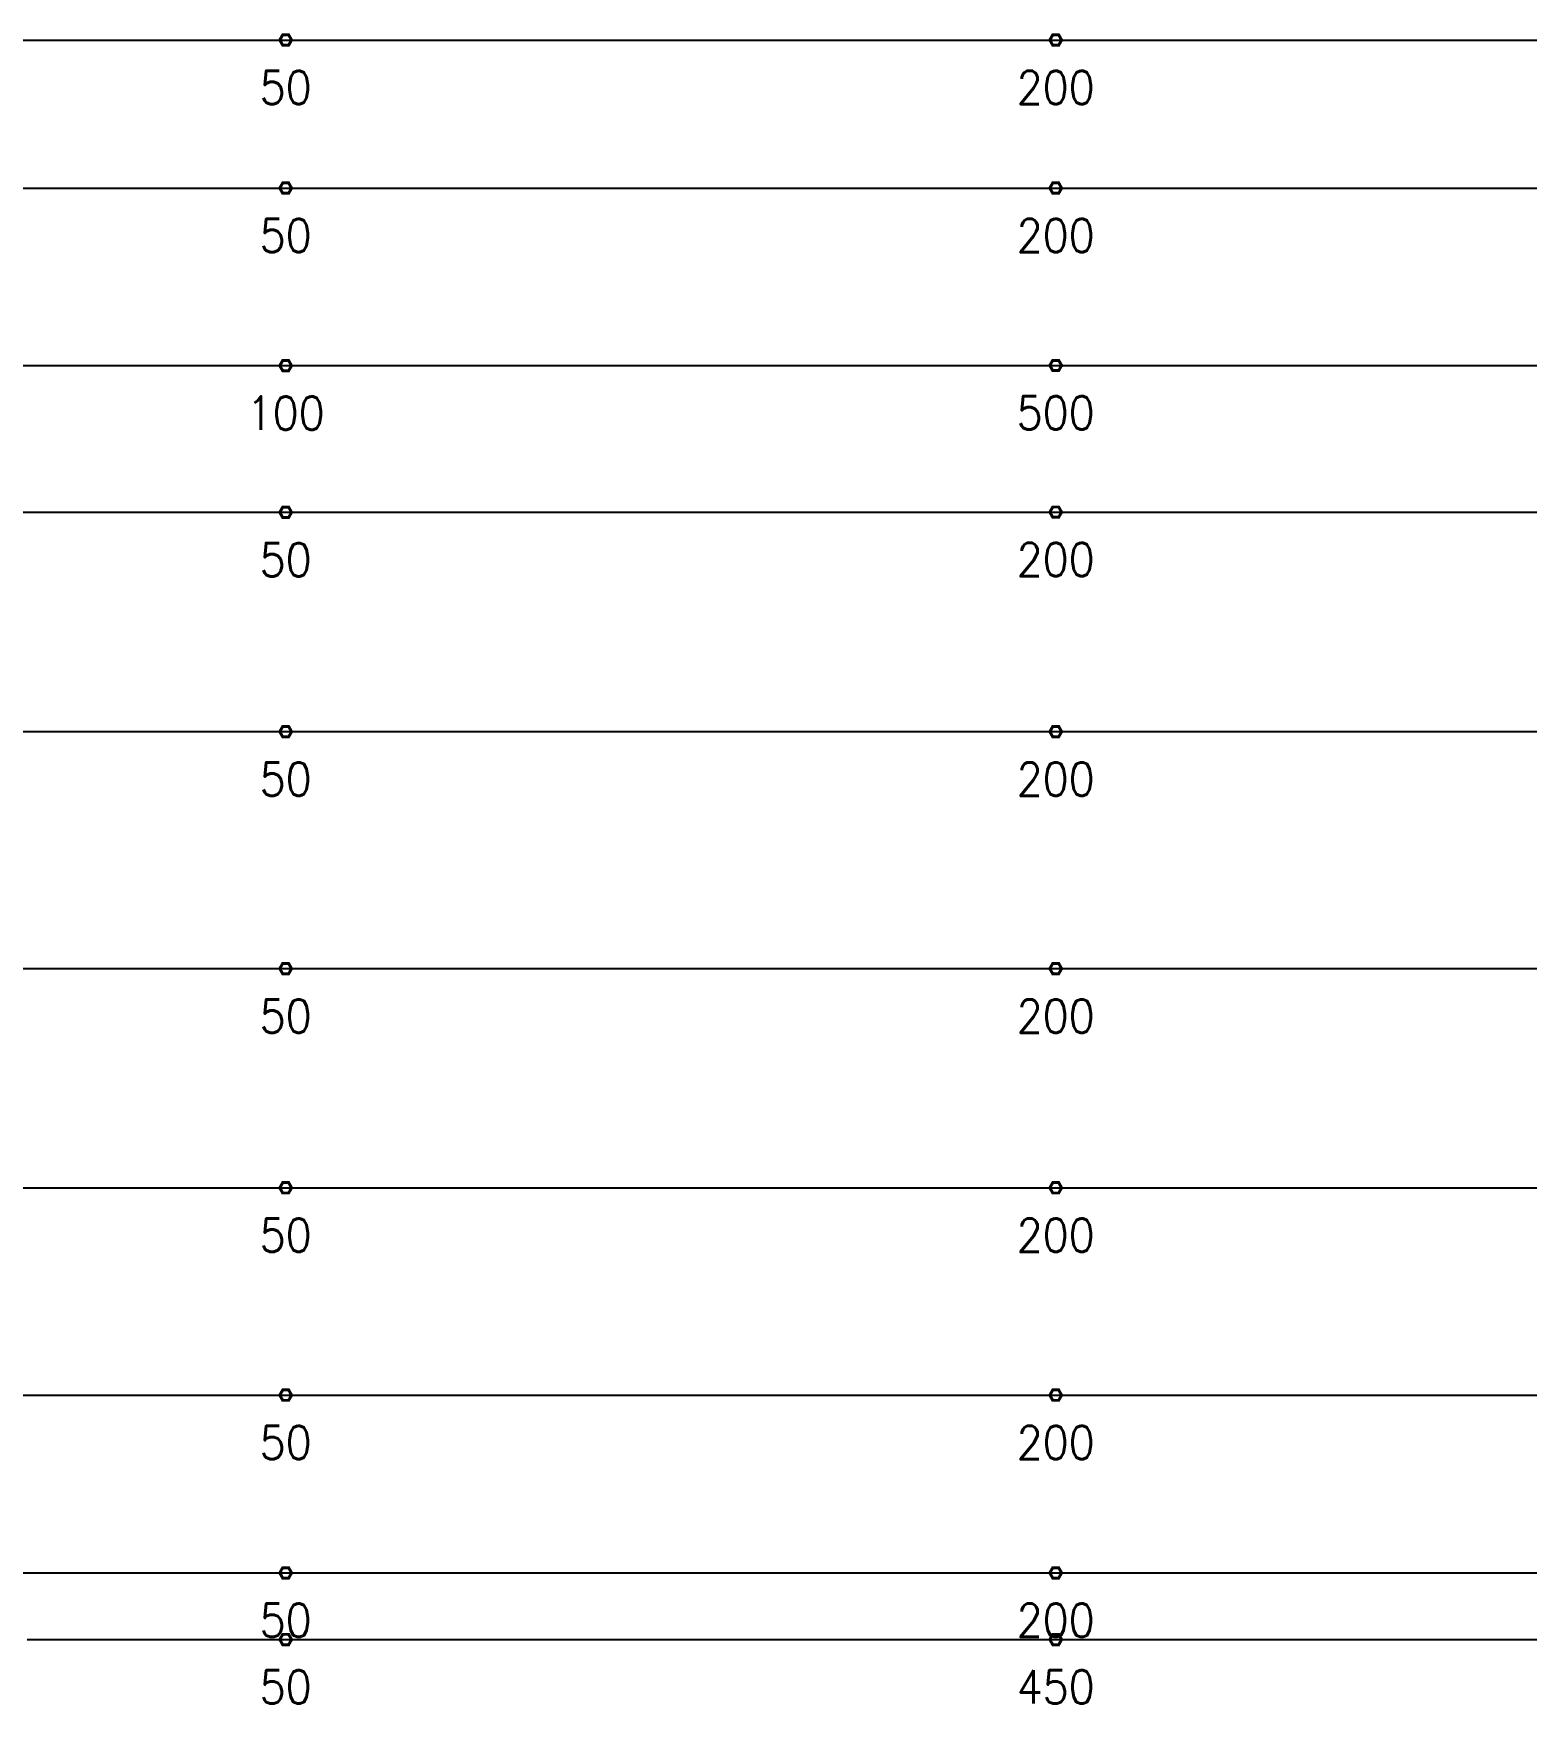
# Model space of a CAD drawing. Header units: millimetres. Extents: x 139404 to 589785, y -24714 to 48110.
# Drawn here: x 396146 to 406230, y 29217 to 40495 of the extents above; entities that cross this region are included whole.
import ezdxf
from ezdxf.enums import TextEntityAlignment as Align

# ---------------------------------------------------------------- set-up
doc = ezdxf.new("R2010")
doc.units = ezdxf.units.MM
doc.layers.get('0').update_dxf_attribs({"lineweight": 20})
doc.layers.add('ARES_TAG', color=3, linetype='Continuous')
doc.layers.add('NDC_S_TENDON', color=10, linetype='Continuous')
doc.layers.add('Current_plane_Column', color=7, linetype='Continuous', true_color=0x4b00ff)
doc.layers.add('NDC_LCAP', color=87, linetype='Continuous', plot=False)
doc.layers.add('NDC_S-TENDON', color=6, linetype='Continuous', lineweight=35)
doc.layers.add('NDC_S_ANNO', color=7, linetype='Continuous', lineweight=20)
doc.styles.add('ARES_BIGTEXT', font='VHARIALN.TTF')
doc.styles.add('ARES_ROMANS_0.36', font='romans.shx', dxfattribs={"width": 0.36, "bigfont": 'vns.shx'})
doc.styles.get("Standard").update_dxf_attribs({"font": 'arial.ttf'})

# ---------------------------------------------------------------- blocks, each defined once
blk = doc.blocks.new('*U186')
at = {"layer": 'NDC_S_TENDON'}
for p, q in [((-500, 0), (5123, 0)), ((5123, 0), (25449, 0))]:
    blk.add_line(p, q, dxfattribs=at)
at = {"layer": 'ARES_TAG', "style": 'ARES_ROMANS_0.36', "width": 0.36}
blk.add_attdef('S3', text='', height=375, dxfattribs=at).set_placement((-7615, 0), align=Align.MIDDLE_CENTER)
at = {"layer": 'NDC_LCAP', "style": 'ARES_BIGTEXT'}
blk.add_attdef('L', text='', height=350, dxfattribs=at).set_placement((-8346, 0), align=Align.MIDDLE_RIGHT)
blk = doc.blocks.new('*U185')
at = {"layer": 'NDC_S_TENDON'}
for p, q in [((-500, 0), (5123, 0)), ((5123, 0), (17010, 0))]:
    blk.add_line(p, q, dxfattribs=at)
at = {"layer": 'ARES_TAG', "style": 'ARES_ROMANS_0.36', "width": 0.36}
blk.add_attdef('S3', text='', height=375, dxfattribs=at).set_placement((-7615, 0), align=Align.MIDDLE_CENTER)
at = {"layer": 'NDC_LCAP', "style": 'ARES_BIGTEXT'}
blk.add_attdef('L', text='', height=350, dxfattribs=at).set_placement((-8346, 0), align=Align.MIDDLE_RIGHT)
blk = doc.blocks.new('*U177')
at = {"layer": 'NDC_S_TENDON'}
for p, q in [((-3696, 0), (-500, 0)), ((-500, 0), (5123, 0)), ((5123, 0), (46734, 0))]:
    blk.add_line(p, q, dxfattribs=at)
at = {"layer": 'ARES_TAG', "style": 'ARES_ROMANS_0.36', "width": 0.36}
blk.add_attdef('S3', text='', height=375, dxfattribs=at).set_placement((-7826, 0), align=Align.MIDDLE_CENTER)
at = {"layer": 'NDC_LCAP', "style": 'ARES_BIGTEXT'}
blk.add_attdef('L', text='', height=350, dxfattribs=at).set_placement((-8557, 0), align=Align.MIDDLE_RIGHT)
blk = doc.blocks.new('*U178')
at = {"layer": 'NDC_S_TENDON'}
for p, q in [((-3658, 0), (-500, 0)), ((-500, 0), (5123, 0)), ((5123, 0), (46772, 0))]:
    blk.add_line(p, q, dxfattribs=at)
at = {"layer": 'ARES_TAG', "style": 'ARES_ROMANS_0.36', "width": 0.36}
blk.add_attdef('S3', text='', height=375, dxfattribs=at).set_placement((-7788, 0), align=Align.MIDDLE_CENTER)
at = {"layer": 'NDC_LCAP', "style": 'ARES_BIGTEXT'}
blk.add_attdef('L', text='', height=350, dxfattribs=at).set_placement((-8519, 0), align=Align.MIDDLE_RIGHT)
blk = doc.blocks.new('*U179')
at = {"layer": 'NDC_S_TENDON'}
for p, q in [((-4315, 0), (-500, 0)), ((-500, 0), (5123, 0)), ((5123, 0), (46115, 0))]:
    blk.add_line(p, q, dxfattribs=at)
at = {"layer": 'ARES_TAG', "style": 'ARES_ROMANS_0.36', "width": 0.36}
blk.add_attdef('S3', text='', height=375, dxfattribs=at).set_placement((-8445, 0), align=Align.MIDDLE_CENTER)
at = {"layer": 'NDC_LCAP', "style": 'ARES_BIGTEXT'}
blk.add_attdef('L', text='', height=350, dxfattribs=at).set_placement((-9176, 0), align=Align.MIDDLE_RIGHT)
blk = doc.blocks.new('*U180')
at = {"layer": 'NDC_S_TENDON'}
for p, q in [((-3639, 0), (-500, 0)), ((-500, 0), (5123, 0)), ((5123, 0), (46791, 0))]:
    blk.add_line(p, q, dxfattribs=at)
at = {"layer": 'ARES_TAG', "style": 'ARES_ROMANS_0.36', "width": 0.36}
blk.add_attdef('S3', text='', height=375, dxfattribs=at).set_placement((-7769, 0), align=Align.MIDDLE_CENTER)
at = {"layer": 'NDC_LCAP', "style": 'ARES_BIGTEXT'}
blk.add_attdef('L', text='', height=350, dxfattribs=at).set_placement((-8500, 0), align=Align.MIDDLE_RIGHT)
blk = doc.blocks.new('*U181')
at = {"layer": 'NDC_S_TENDON'}
for p, q in [((-500, 0), (5123, 0)), ((5123, 0), (46876, 0))]:
    blk.add_line(p, q, dxfattribs=at)
at = {"layer": 'ARES_TAG', "style": 'ARES_ROMANS_0.36', "width": 0.36}
blk.add_attdef('S3', text='', height=375, dxfattribs=at).set_placement((-8865, 0), align=Align.MIDDLE_CENTER)
at = {"layer": 'NDC_LCAP', "style": 'ARES_BIGTEXT'}
blk.add_attdef('L', text='', height=350, dxfattribs=at).set_placement((-9596, 0), align=Align.MIDDLE_RIGHT)
blk = doc.blocks.new('*U169')
at = {"layer": 'NDC_S_TENDON'}
for p, q in [((-500, 0), (5123, 0)), ((5123, 0), (48102, 0))]:
    blk.add_line(p, q, dxfattribs=at)
at = {"layer": 'ARES_TAG', "style": 'ARES_ROMANS_0.36', "width": 0.36}
blk.add_attdef('S3', text='', height=375, dxfattribs=at).set_placement((-7615, 0), align=Align.MIDDLE_CENTER)
at = {"layer": 'NDC_LCAP', "style": 'ARES_BIGTEXT'}
blk.add_attdef('L', text='', height=350, dxfattribs=at).set_placement((-8346, 0), align=Align.MIDDLE_RIGHT)
blk = doc.blocks.new('*U176')
at = {"layer": 'NDC_S_TENDON'}
blk.add_line((-16450, 0), (25150, 0), dxfattribs=at)
at = {"layer": 'ARES_TAG', "style": 'ARES_ROMANS_0.36', "width": 0.36}
blk.add_attdef('S3', text='', height=375, dxfattribs=at).set_placement((-20180, 0), align=Align.MIDDLE_CENTER)
at = {"layer": 'NDC_LCAP', "style": 'ARES_BIGTEXT'}
blk.add_attdef('L', text='', height=350, dxfattribs=at).set_placement((-20911, 0), align=Align.MIDDLE_RIGHT)
blk = doc.blocks.new('*U161')
at = {"layer": 'NDC_S_TENDON'}
blk.add_line((-16450, 0), (25150, 0), dxfattribs=at)
at = {"layer": 'ARES_TAG', "style": 'ARES_ROMANS_0.36', "width": 0.36}
blk.add_attdef('S3', text='', height=375, dxfattribs=at).set_placement((-20180, 0), align=Align.MIDDLE_CENTER)
at = {"layer": 'NDC_LCAP', "style": 'ARES_BIGTEXT'}
blk.add_attdef('L', text='', height=350, dxfattribs=at).set_placement((-20911, 0), align=Align.MIDDLE_RIGHT)
blk = doc.blocks.new('TDX')
at = {"layer": 'NDC_S-TENDON', "linetype": 'Continuous'}
for points, elevation in [([(15290, 30950, 20, 20, 0), (15270, 30985, 20, 20, 0), (15230, 30985, 20, 20, 0), (15210, 30950, 20, 20, 0), (15230, 30915, 20, 20, 0), (15270, 30915, 20, 20, 0)], 2029), ([(15290, 30950, 20, 20, 0), (15270, 30985, 20, 20, 0), (15230, 30985, 20, 20, 0), (15210, 30950, 20, 20, 0), (15230, 30915, 20, 20, 0), (15270, 30915, 20, 20, 0)], 2029), ([(20490, 30950, 20, 20, 0), (20470, 30985, 20, 20, 0), (20430, 30985, 20, 20, 0), (20410, 30950, 20, 20, 0), (20430, 30915, 20, 20, 0), (20470, 30915, 20, 20, 0)], 2179), ([(20490, 30950, 20, 20, 0), (20470, 30985, 20, 20, 0), (20430, 30985, 20, 20, 0), (20410, 30950, 20, 20, 0), (20430, 30915, 20, 20, 0), (20470, 30915, 20, 20, 0)], 2179), ([(20490, 30950, 20, 20, 0), (20470, 30985, 20, 20, 0), (20430, 30985, 20, 20, 0), (20410, 30950, 20, 20, 0), (20430, 30915, 20, 20, 0), (20470, 30915, 20, 20, 0)], 2179), ([(20490, 30950, 20, 20, 0), (20470, 30985, 20, 20, 0), (20430, 30985, 20, 20, 0), (20410, 30950, 20, 20, 0), (20430, 30915, 20, 20, 0), (20470, 30915, 20, 20, 0)], 2179), ([(15290, 29950, 20, 20, 0), (15270, 29985, 20, 20, 0), (15230, 29985, 20, 20, 0), (15210, 29950, 20, 20, 0), (15230, 29915, 20, 20, 0), (15270, 29915, 20, 20, 0)], 2029), ([(15290, 29950, 20, 20, 0), (15270, 29985, 20, 20, 0), (15230, 29985, 20, 20, 0), (15210, 29950, 20, 20, 0), (15230, 29915, 20, 20, 0), (15270, 29915, 20, 20, 0)], 2029), ([(20490, 29950, 20, 20, 0), (20470, 29985, 20, 20, 0), (20430, 29985, 20, 20, 0), (20410, 29950, 20, 20, 0), (20430, 29915, 20, 20, 0), (20470, 29915, 20, 20, 0)], 2179), ([(20490, 29950, 20, 20, 0), (20470, 29985, 20, 20, 0), (20430, 29985, 20, 20, 0), (20410, 29950, 20, 20, 0), (20430, 29915, 20, 20, 0), (20470, 29915, 20, 20, 0)], 2179), ([(20490, 29950, 20, 20, 0), (20470, 29985, 20, 20, 0), (20430, 29985, 20, 20, 0), (20410, 29950, 20, 20, 0), (20430, 29915, 20, 20, 0), (20470, 29915, 20, 20, 0)], 2179), ([(20490, 29950, 20, 20, 0), (20470, 29985, 20, 20, 0), (20430, 29985, 20, 20, 0), (20410, 29950, 20, 20, 0), (20430, 29915, 20, 20, 0), (20470, 29915, 20, 20, 0)], 2179), ([(15290, 28751, 20, 20, 0), (15270, 28786, 20, 20, 0), (15230, 28786, 20, 20, 0), (15210, 28751, 20, 20, 0), (15230, 28717, 20, 20, 0), (15270, 28717, 20, 20, 0)], 2500), ([(15290, 28751, 20, 20, 0), (15270, 28786, 20, 20, 0), (15230, 28786, 20, 20, 0), (15210, 28751, 20, 20, 0), (15230, 28717, 20, 20, 0), (15270, 28717, 20, 20, 0)], 2500), ([(15290, 28751, 20, 20, 0), (15270, 28786, 20, 20, 0), (15230, 28786, 20, 20, 0), (15210, 28751, 20, 20, 0), (15230, 28717, 20, 20, 0), (15270, 28717, 20, 20, 0)], 2572), ([(15290, 28751, 20, 20, 0), (15270, 28786, 20, 20, 0), (15230, 28786, 20, 20, 0), (15210, 28751, 20, 20, 0), (15230, 28717, 20, 20, 0), (15270, 28717, 20, 20, 0)], 2572), ([(20490, 28753, 20, 20, 0), (20470, 28787, 20, 20, 0), (20430, 28787, 20, 20, 0), (20410, 28753, 20, 20, 0), (20430, 28718, 20, 20, 0), (20470, 28718, 20, 20, 0)], 2900), ([(20490, 28753, 20, 20, 0), (20470, 28787, 20, 20, 0), (20430, 28787, 20, 20, 0), (20410, 28753, 20, 20, 0), (20430, 28718, 20, 20, 0), (20470, 28718, 20, 20, 0)], 2900), ([(20490, 28753, 20, 20, 0), (20470, 28787, 20, 20, 0), (20430, 28787, 20, 20, 0), (20410, 28753, 20, 20, 0), (20430, 28718, 20, 20, 0), (20470, 28718, 20, 20, 0)], 2900), ([(20490, 28753, 20, 20, 0), (20470, 28787, 20, 20, 0), (20430, 28787, 20, 20, 0), (20410, 28753, 20, 20, 0), (20430, 28718, 20, 20, 0), (20470, 28718, 20, 20, 0)], 2900), ([(20490, 28753, 20, 20, 0), (20470, 28787, 20, 20, 0), (20430, 28787, 20, 20, 0), (20410, 28753, 20, 20, 0), (20430, 28718, 20, 20, 0), (20470, 28718, 20, 20, 0)], 2972), ([(20490, 28753, 20, 20, 0), (20470, 28787, 20, 20, 0), (20430, 28787, 20, 20, 0), (20410, 28753, 20, 20, 0), (20430, 28718, 20, 20, 0), (20470, 28718, 20, 20, 0)], 2972), ([(20490, 28753, 20, 20, 0), (20470, 28787, 20, 20, 0), (20430, 28787, 20, 20, 0), (20410, 28753, 20, 20, 0), (20430, 28718, 20, 20, 0), (20470, 28718, 20, 20, 0)], 2972), ([(20490, 28753, 20, 20, 0), (20470, 28787, 20, 20, 0), (20430, 28787, 20, 20, 0), (20410, 28753, 20, 20, 0), (20430, 28718, 20, 20, 0), (20470, 28718, 20, 20, 0)], 2972), ([(15290, 27761, 20, 20, 0), (15270, 27796, 20, 20, 0), (15230, 27796, 20, 20, 0), (15210, 27761, 20, 20, 0), (15230, 27726, 20, 20, 0), (15270, 27726, 20, 20, 0)], 2800), ([(15290, 27761, 20, 20, 0), (15270, 27796, 20, 20, 0), (15230, 27796, 20, 20, 0), (15210, 27761, 20, 20, 0), (15230, 27726, 20, 20, 0), (15270, 27726, 20, 20, 0)], 2800), ([(15290, 27761, 20, 20, 0), (15270, 27796, 20, 20, 0), (15230, 27796, 20, 20, 0), (15210, 27761, 20, 20, 0), (15230, 27726, 20, 20, 0), (15270, 27726, 20, 20, 0)], 2872), ([(15290, 27761, 20, 20, 0), (15270, 27796, 20, 20, 0), (15230, 27796, 20, 20, 0), (15210, 27761, 20, 20, 0), (15230, 27726, 20, 20, 0), (15270, 27726, 20, 20, 0)], 2872), ([(20490, 27762, 20, 20, 0), (20470, 27797, 20, 20, 0), (20430, 27797, 20, 20, 0), (20410, 27762, 20, 20, 0), (20430, 27728, 20, 20, 0), (20470, 27728, 20, 20, 0)], 2950), ([(20490, 27762, 20, 20, 0), (20470, 27797, 20, 20, 0), (20430, 27797, 20, 20, 0), (20410, 27762, 20, 20, 0), (20430, 27728, 20, 20, 0), (20470, 27728, 20, 20, 0)], 2950), ([(20490, 27762, 20, 20, 0), (20470, 27797, 20, 20, 0), (20430, 27797, 20, 20, 0), (20410, 27762, 20, 20, 0), (20430, 27728, 20, 20, 0), (20470, 27728, 20, 20, 0)], 2950), ([(20490, 27762, 20, 20, 0), (20470, 27797, 20, 20, 0), (20430, 27797, 20, 20, 0), (20410, 27762, 20, 20, 0), (20430, 27728, 20, 20, 0), (20470, 27728, 20, 20, 0)], 2950), ([(20490, 27762, 20, 20, 0), (20470, 27797, 20, 20, 0), (20430, 27797, 20, 20, 0), (20410, 27762, 20, 20, 0), (20430, 27728, 20, 20, 0), (20470, 27728, 20, 20, 0)], 3022), ([(20490, 27762, 20, 20, 0), (20470, 27797, 20, 20, 0), (20430, 27797, 20, 20, 0), (20410, 27762, 20, 20, 0), (20430, 27728, 20, 20, 0), (20470, 27728, 20, 20, 0)], 3022), ([(20490, 27762, 20, 20, 0), (20470, 27797, 20, 20, 0), (20430, 27797, 20, 20, 0), (20410, 27762, 20, 20, 0), (20430, 27728, 20, 20, 0), (20470, 27728, 20, 20, 0)], 3022), ([(20490, 27762, 20, 20, 0), (20470, 27797, 20, 20, 0), (20430, 27797, 20, 20, 0), (20410, 27762, 20, 20, 0), (20430, 27728, 20, 20, 0), (20470, 27728, 20, 20, 0)], 3022), ([(15290, 26280, 20, 20, 0), (15270, 26315, 20, 20, 0), (15230, 26315, 20, 20, 0), (15210, 26280, 20, 20, 0), (15230, 26245, 20, 20, 0), (15270, 26245, 20, 20, 0)], 2800), ([(15290, 26280, 20, 20, 0), (15270, 26315, 20, 20, 0), (15230, 26315, 20, 20, 0), (15210, 26280, 20, 20, 0), (15230, 26245, 20, 20, 0), (15270, 26245, 20, 20, 0)], 2800), ([(15290, 26280, 20, 20, 0), (15270, 26315, 20, 20, 0), (15230, 26315, 20, 20, 0), (15210, 26280, 20, 20, 0), (15230, 26245, 20, 20, 0), (15270, 26245, 20, 20, 0)], 2872), ([(15290, 26280, 20, 20, 0), (15270, 26315, 20, 20, 0), (15230, 26315, 20, 20, 0), (15210, 26280, 20, 20, 0), (15230, 26245, 20, 20, 0), (15270, 26245, 20, 20, 0)], 2872), ([(20490, 26280, 20, 20, 0), (20470, 26315, 20, 20, 0), (20430, 26315, 20, 20, 0), (20410, 26280, 20, 20, 0), (20430, 26245, 20, 20, 0), (20470, 26245, 20, 20, 0)], 2950), ([(20490, 26280, 20, 20, 0), (20470, 26315, 20, 20, 0), (20430, 26315, 20, 20, 0), (20410, 26280, 20, 20, 0), (20430, 26245, 20, 20, 0), (20470, 26245, 20, 20, 0)], 2950), ([(20490, 26280, 20, 20, 0), (20470, 26315, 20, 20, 0), (20430, 26315, 20, 20, 0), (20410, 26280, 20, 20, 0), (20430, 26245, 20, 20, 0), (20470, 26245, 20, 20, 0)], 2950), ([(20490, 26280, 20, 20, 0), (20470, 26315, 20, 20, 0), (20430, 26315, 20, 20, 0), (20410, 26280, 20, 20, 0), (20430, 26245, 20, 20, 0), (20470, 26245, 20, 20, 0)], 2950), ([(20490, 26280, 20, 20, 0), (20470, 26315, 20, 20, 0), (20430, 26315, 20, 20, 0), (20410, 26280, 20, 20, 0), (20430, 26245, 20, 20, 0), (20470, 26245, 20, 20, 0)], 3022), ([(20490, 26280, 20, 20, 0), (20470, 26315, 20, 20, 0), (20430, 26315, 20, 20, 0), (20410, 26280, 20, 20, 0), (20430, 26245, 20, 20, 0), (20470, 26245, 20, 20, 0)], 3022), ([(20490, 26280, 20, 20, 0), (20470, 26315, 20, 20, 0), (20430, 26315, 20, 20, 0), (20410, 26280, 20, 20, 0), (20430, 26245, 20, 20, 0), (20470, 26245, 20, 20, 0)], 3022), ([(20490, 26280, 20, 20, 0), (20470, 26315, 20, 20, 0), (20430, 26315, 20, 20, 0), (20410, 26280, 20, 20, 0), (20430, 26245, 20, 20, 0), (20470, 26245, 20, 20, 0)], 3022), ([(15290, 24680, 20, 20, 0), (15270, 24715, 20, 20, 0), (15230, 24715, 20, 20, 0), (15210, 24680, 20, 20, 0), (15230, 24645, 20, 20, 0), (15270, 24645, 20, 20, 0)], 2800), ([(15290, 24680, 20, 20, 0), (15270, 24715, 20, 20, 0), (15230, 24715, 20, 20, 0), (15210, 24680, 20, 20, 0), (15230, 24645, 20, 20, 0), (15270, 24645, 20, 20, 0)], 2800), ([(15290, 24680, 20, 20, 0), (15270, 24715, 20, 20, 0), (15230, 24715, 20, 20, 0), (15210, 24680, 20, 20, 0), (15230, 24645, 20, 20, 0), (15270, 24645, 20, 20, 0)], 2872), ([(15290, 24680, 20, 20, 0), (15270, 24715, 20, 20, 0), (15230, 24715, 20, 20, 0), (15210, 24680, 20, 20, 0), (15230, 24645, 20, 20, 0), (15270, 24645, 20, 20, 0)], 2872), ([(20490, 24680, 20, 20, 0), (20470, 24715, 20, 20, 0), (20430, 24715, 20, 20, 0), (20410, 24680, 20, 20, 0), (20430, 24645, 20, 20, 0), (20470, 24645, 20, 20, 0)], 2950), ([(20490, 24680, 20, 20, 0), (20470, 24715, 20, 20, 0), (20430, 24715, 20, 20, 0), (20410, 24680, 20, 20, 0), (20430, 24645, 20, 20, 0), (20470, 24645, 20, 20, 0)], 2950), ([(20490, 24680, 20, 20, 0), (20470, 24715, 20, 20, 0), (20430, 24715, 20, 20, 0), (20410, 24680, 20, 20, 0), (20430, 24645, 20, 20, 0), (20470, 24645, 20, 20, 0)], 2950), ([(20490, 24680, 20, 20, 0), (20470, 24715, 20, 20, 0), (20430, 24715, 20, 20, 0), (20410, 24680, 20, 20, 0), (20430, 24645, 20, 20, 0), (20470, 24645, 20, 20, 0)], 2950), ([(20490, 24680, 20, 20, 0), (20470, 24715, 20, 20, 0), (20430, 24715, 20, 20, 0), (20410, 24680, 20, 20, 0), (20430, 24645, 20, 20, 0), (20470, 24645, 20, 20, 0)], 3022), ([(20490, 24680, 20, 20, 0), (20470, 24715, 20, 20, 0), (20430, 24715, 20, 20, 0), (20410, 24680, 20, 20, 0), (20430, 24645, 20, 20, 0), (20470, 24645, 20, 20, 0)], 3022), ([(20490, 24680, 20, 20, 0), (20470, 24715, 20, 20, 0), (20430, 24715, 20, 20, 0), (20410, 24680, 20, 20, 0), (20430, 24645, 20, 20, 0), (20470, 24645, 20, 20, 0)], 3022), ([(20490, 24680, 20, 20, 0), (20470, 24715, 20, 20, 0), (20430, 24715, 20, 20, 0), (20410, 24680, 20, 20, 0), (20430, 24645, 20, 20, 0), (20470, 24645, 20, 20, 0)], 3022), ([(15290, 23200, 20, 20, 0), (15270, 23235, 20, 20, 0), (15230, 23235, 20, 20, 0), (15210, 23200, 20, 20, 0), (15230, 23165, 20, 20, 0), (15270, 23165, 20, 20, 0)], 2800), ([(15290, 23200, 20, 20, 0), (15270, 23235, 20, 20, 0), (15230, 23235, 20, 20, 0), (15210, 23200, 20, 20, 0), (15230, 23165, 20, 20, 0), (15270, 23165, 20, 20, 0)], 2800), ([(15290, 23200, 20, 20, 0), (15270, 23235, 20, 20, 0), (15230, 23235, 20, 20, 0), (15210, 23200, 20, 20, 0), (15230, 23165, 20, 20, 0), (15270, 23165, 20, 20, 0)], 2872), ([(15290, 23200, 20, 20, 0), (15270, 23235, 20, 20, 0), (15230, 23235, 20, 20, 0), (15210, 23200, 20, 20, 0), (15230, 23165, 20, 20, 0), (15270, 23165, 20, 20, 0)], 2872), ([(20490, 23200, 20, 20, 0), (20470, 23235, 20, 20, 0), (20430, 23235, 20, 20, 0), (20410, 23200, 20, 20, 0), (20430, 23165, 20, 20, 0), (20470, 23165, 20, 20, 0)], 2950), ([(20490, 23200, 20, 20, 0), (20470, 23235, 20, 20, 0), (20430, 23235, 20, 20, 0), (20410, 23200, 20, 20, 0), (20430, 23165, 20, 20, 0), (20470, 23165, 20, 20, 0)], 2950), ([(20490, 23200, 20, 20, 0), (20470, 23235, 20, 20, 0), (20430, 23235, 20, 20, 0), (20410, 23200, 20, 20, 0), (20430, 23165, 20, 20, 0), (20470, 23165, 20, 20, 0)], 2950), ([(20490, 23200, 20, 20, 0), (20470, 23235, 20, 20, 0), (20430, 23235, 20, 20, 0), (20410, 23200, 20, 20, 0), (20430, 23165, 20, 20, 0), (20470, 23165, 20, 20, 0)], 2950), ([(20490, 23200, 20, 20, 0), (20470, 23235, 20, 20, 0), (20430, 23235, 20, 20, 0), (20410, 23200, 20, 20, 0), (20430, 23165, 20, 20, 0), (20470, 23165, 20, 20, 0)], 3022), ([(20490, 23200, 20, 20, 0), (20470, 23235, 20, 20, 0), (20430, 23235, 20, 20, 0), (20410, 23200, 20, 20, 0), (20430, 23165, 20, 20, 0), (20470, 23165, 20, 20, 0)], 3022), ([(20490, 23200, 20, 20, 0), (20470, 23235, 20, 20, 0), (20430, 23235, 20, 20, 0), (20410, 23200, 20, 20, 0), (20430, 23165, 20, 20, 0), (20470, 23165, 20, 20, 0)], 3022), ([(20490, 23200, 20, 20, 0), (20470, 23235, 20, 20, 0), (20430, 23235, 20, 20, 0), (20410, 23200, 20, 20, 0), (20430, 23165, 20, 20, 0), (20470, 23165, 20, 20, 0)], 3022), ([(15290, 21800, 20, 20, 0), (15270, 21835, 20, 20, 0), (15230, 21835, 20, 20, 0), (15210, 21800, 20, 20, 0), (15230, 21765, 20, 20, 0), (15270, 21765, 20, 20, 0)], 2800), ([(15290, 21800, 20, 20, 0), (15270, 21835, 20, 20, 0), (15230, 21835, 20, 20, 0), (15210, 21800, 20, 20, 0), (15230, 21765, 20, 20, 0), (15270, 21765, 20, 20, 0)], 2800), ([(15290, 21800, 20, 20, 0), (15270, 21835, 20, 20, 0), (15230, 21835, 20, 20, 0), (15210, 21800, 20, 20, 0), (15230, 21765, 20, 20, 0), (15270, 21765, 20, 20, 0)], 2872), ([(15290, 21800, 20, 20, 0), (15270, 21835, 20, 20, 0), (15230, 21835, 20, 20, 0), (15210, 21800, 20, 20, 0), (15230, 21765, 20, 20, 0), (15270, 21765, 20, 20, 0)], 2872), ([(20490, 21800, 20, 20, 0), (20470, 21835, 20, 20, 0), (20430, 21835, 20, 20, 0), (20410, 21800, 20, 20, 0), (20430, 21765, 20, 20, 0), (20470, 21765, 20, 20, 0)], 2950), ([(20490, 21800, 20, 20, 0), (20470, 21835, 20, 20, 0), (20430, 21835, 20, 20, 0), (20410, 21800, 20, 20, 0), (20430, 21765, 20, 20, 0), (20470, 21765, 20, 20, 0)], 2950), ([(20490, 21800, 20, 20, 0), (20470, 21835, 20, 20, 0), (20430, 21835, 20, 20, 0), (20410, 21800, 20, 20, 0), (20430, 21765, 20, 20, 0), (20470, 21765, 20, 20, 0)], 2950), ([(20490, 21800, 20, 20, 0), (20470, 21835, 20, 20, 0), (20430, 21835, 20, 20, 0), (20410, 21800, 20, 20, 0), (20430, 21765, 20, 20, 0), (20470, 21765, 20, 20, 0)], 2950), ([(20490, 21800, 20, 20, 0), (20470, 21835, 20, 20, 0), (20430, 21835, 20, 20, 0), (20410, 21800, 20, 20, 0), (20430, 21765, 20, 20, 0), (20470, 21765, 20, 20, 0)], 3022), ([(20490, 21800, 20, 20, 0), (20470, 21835, 20, 20, 0), (20430, 21835, 20, 20, 0), (20410, 21800, 20, 20, 0), (20430, 21765, 20, 20, 0), (20470, 21765, 20, 20, 0)], 3022), ([(20490, 21800, 20, 20, 0), (20470, 21835, 20, 20, 0), (20430, 21835, 20, 20, 0), (20410, 21800, 20, 20, 0), (20430, 21765, 20, 20, 0), (20470, 21765, 20, 20, 0)], 3022), ([(20490, 21800, 20, 20, 0), (20470, 21835, 20, 20, 0), (20430, 21835, 20, 20, 0), (20410, 21800, 20, 20, 0), (20430, 21765, 20, 20, 0), (20470, 21765, 20, 20, 0)], 3022), ([(15290, 20600, 20, 20, 0), (15270, 20635, 20, 20, 0), (15230, 20635, 20, 20, 0), (15210, 20600, 20, 20, 0), (15230, 20565, 20, 20, 0), (15270, 20565, 20, 20, 0)], 2800), ([(15290, 20600, 20, 20, 0), (15270, 20635, 20, 20, 0), (15230, 20635, 20, 20, 0), (15210, 20600, 20, 20, 0), (15230, 20565, 20, 20, 0), (15270, 20565, 20, 20, 0)], 2800), ([(15290, 20600, 20, 20, 0), (15270, 20635, 20, 20, 0), (15230, 20635, 20, 20, 0), (15210, 20600, 20, 20, 0), (15230, 20565, 20, 20, 0), (15270, 20565, 20, 20, 0)], 2872), ([(15290, 20600, 20, 20, 0), (15270, 20635, 20, 20, 0), (15230, 20635, 20, 20, 0), (15210, 20600, 20, 20, 0), (15230, 20565, 20, 20, 0), (15270, 20565, 20, 20, 0)], 2872), ([(20490, 20600, 20, 20, 0), (20470, 20635, 20, 20, 0), (20430, 20635, 20, 20, 0), (20410, 20600, 20, 20, 0), (20430, 20565, 20, 20, 0), (20470, 20565, 20, 20, 0)], 2950), ([(20490, 20600, 20, 20, 0), (20470, 20635, 20, 20, 0), (20430, 20635, 20, 20, 0), (20410, 20600, 20, 20, 0), (20430, 20565, 20, 20, 0), (20470, 20565, 20, 20, 0)], 2950), ([(20490, 20600, 20, 20, 0), (20470, 20635, 20, 20, 0), (20430, 20635, 20, 20, 0), (20410, 20600, 20, 20, 0), (20430, 20565, 20, 20, 0), (20470, 20565, 20, 20, 0)], 2950), ([(20490, 20600, 20, 20, 0), (20470, 20635, 20, 20, 0), (20430, 20635, 20, 20, 0), (20410, 20600, 20, 20, 0), (20430, 20565, 20, 20, 0), (20470, 20565, 20, 20, 0)], 2950), ([(20490, 20600, 20, 20, 0), (20470, 20635, 20, 20, 0), (20430, 20635, 20, 20, 0), (20410, 20600, 20, 20, 0), (20430, 20565, 20, 20, 0), (20470, 20565, 20, 20, 0)], 3022), ([(20490, 20600, 20, 20, 0), (20470, 20635, 20, 20, 0), (20430, 20635, 20, 20, 0), (20410, 20600, 20, 20, 0), (20430, 20565, 20, 20, 0), (20470, 20565, 20, 20, 0)], 3022), ([(20490, 20600, 20, 20, 0), (20470, 20635, 20, 20, 0), (20430, 20635, 20, 20, 0), (20410, 20600, 20, 20, 0), (20430, 20565, 20, 20, 0), (20470, 20565, 20, 20, 0)], 3022), ([(20490, 20600, 20, 20, 0), (20470, 20635, 20, 20, 0), (20430, 20635, 20, 20, 0), (20410, 20600, 20, 20, 0), (20430, 20565, 20, 20, 0), (20470, 20565, 20, 20, 0)], 3022), ([(15290, 20150, 20, 20, 0), (15270, 20185, 20, 20, 0), (15230, 20185, 20, 20, 0), (15210, 20150, 20, 20, 0), (15230, 20115, 20, 20, 0), (15270, 20115, 20, 20, 0)], 2550), ([(15290, 20150, 20, 20, 0), (15270, 20185, 20, 20, 0), (15230, 20185, 20, 20, 0), (15210, 20150, 20, 20, 0), (15230, 20115, 20, 20, 0), (15270, 20115, 20, 20, 0)], 2550), ([(15290, 20150, 20, 20, 0), (15270, 20185, 20, 20, 0), (15230, 20185, 20, 20, 0), (15210, 20150, 20, 20, 0), (15230, 20115, 20, 20, 0), (15270, 20115, 20, 20, 0)], 2622), ([(15290, 20150, 20, 20, 0), (15270, 20185, 20, 20, 0), (15230, 20185, 20, 20, 0), (15210, 20150, 20, 20, 0), (15230, 20115, 20, 20, 0), (15270, 20115, 20, 20, 0)], 2622), ([(20490, 20150, 20, 20, 0), (20470, 20185, 20, 20, 0), (20430, 20185, 20, 20, 0), (20410, 20150, 20, 20, 0), (20430, 20115, 20, 20, 0), (20470, 20115, 20, 20, 0)], 2950), ([(20490, 20150, 20, 20, 0), (20470, 20185, 20, 20, 0), (20430, 20185, 20, 20, 0), (20410, 20150, 20, 20, 0), (20430, 20115, 20, 20, 0), (20470, 20115, 20, 20, 0)], 2950), ([(20490, 20150, 20, 20, 0), (20470, 20185, 20, 20, 0), (20430, 20185, 20, 20, 0), (20410, 20150, 20, 20, 0), (20430, 20115, 20, 20, 0), (20470, 20115, 20, 20, 0)], 2950), ([(20490, 20150, 20, 20, 0), (20470, 20185, 20, 20, 0), (20430, 20185, 20, 20, 0), (20410, 20150, 20, 20, 0), (20430, 20115, 20, 20, 0), (20470, 20115, 20, 20, 0)], 2950), ([(20490, 20150, 20, 20, 0), (20470, 20185, 20, 20, 0), (20430, 20185, 20, 20, 0), (20410, 20150, 20, 20, 0), (20430, 20115, 20, 20, 0), (20470, 20115, 20, 20, 0)], 3022), ([(20490, 20150, 20, 20, 0), (20470, 20185, 20, 20, 0), (20430, 20185, 20, 20, 0), (20410, 20150, 20, 20, 0), (20430, 20115, 20, 20, 0), (20470, 20115, 20, 20, 0)], 3022), ([(20490, 20150, 20, 20, 0), (20470, 20185, 20, 20, 0), (20430, 20185, 20, 20, 0), (20410, 20150, 20, 20, 0), (20430, 20115, 20, 20, 0), (20470, 20115, 20, 20, 0)], 3022), ([(20490, 20150, 20, 20, 0), (20470, 20185, 20, 20, 0), (20430, 20185, 20, 20, 0), (20410, 20150, 20, 20, 0), (20430, 20115, 20, 20, 0), (20470, 20115, 20, 20, 0)], 3022)]:
    blk.add_lwpolyline(points, format="xyseb", close=True, dxfattribs=dict(at, elevation=elevation))
for name, p in [('*U185', (12778, 30950, 2032)), ('*U186', (12778, 29950, 2032)), ('*U176', (26500, 28753, 2580)), ('*U161', (26500, 27762, 2772)), ('*U169', (12778, 26280, 2875)), ('*U177', (14146, 24680, 2875)), ('*U178', (14108, 23200, 2875)), ('*U179', (14765, 21800, 2875)), ('*U180', (14089, 20600, 2875)), ('*U181', (14004, 20150, 2742))]:
    blk.add_blockref(name, p)
at = {"layer": 'NDC_S_ANNO', "linetype": 'Continuous', "char_height": 225, "attachment_point": 5, "line_spacing_factor": 0.75}
for s, insert in [('\\FSTANDARD.shx;50', (15250, 30630, 2029)), ('\\FSTANDARD.shx;200', (20450, 30630, 2179)), ('\\FSTANDARD.shx;50', (15250, 29630, 2029)), ('\\FSTANDARD.shx;200', (20450, 29630, 2179)), ('\\FSTANDARD.shx;500', (20450, 28433, 2900)), ('\\FSTANDARD.shx;500', (20450, 28433, 2972)), ('\\FSTANDARD.shx;200', (20450, 27442, 2950)), ('\\FSTANDARD.shx;200', (20450, 27442, 3022)), ('\\FSTANDARD.shx;50', (15250, 25960, 2800)), ('\\FSTANDARD.shx;50', (15250, 25960, 2872)), ('\\FSTANDARD.shx;200', (20450, 25960, 2950)), ('\\FSTANDARD.shx;200', (20450, 25960, 3022)), ('\\FSTANDARD.shx;50', (15250, 24360, 2800)), ('\\FSTANDARD.shx;50', (15250, 24360, 2872)), ('\\FSTANDARD.shx;200', (20450, 24360, 2950)), ('\\FSTANDARD.shx;200', (20450, 24360, 3022)), ('\\FSTANDARD.shx;50', (15250, 22880, 2800)), ('\\FSTANDARD.shx;50', (15250, 22880, 2872)), ('\\FSTANDARD.shx;200', (20450, 22880, 2950)), ('\\FSTANDARD.shx;200', (20450, 22880, 3022)), ('\\FSTANDARD.shx;50', (15250, 21480, 2800)), ('\\FSTANDARD.shx;50', (15250, 21480, 2872)), ('\\FSTANDARD.shx;200', (20450, 21480, 2950)), ('\\FSTANDARD.shx;200', (20450, 21480, 3022)), ('\\FSTANDARD.shx;50', (15250, 20280, 2800)), ('\\FSTANDARD.shx;50', (15250, 20280, 2872)), ('\\FSTANDARD.shx;200', (20450, 20280, 2950)), ('\\FSTANDARD.shx;200', (20450, 20280, 3022)), ('\\FSTANDARD.shx;50', (15250, 19830, 2550)), ('\\FSTANDARD.shx;50', (15250, 19830, 2622)), ('\\FSTANDARD.shx;450', (20450, 19830, 2950)), ('\\FSTANDARD.shx;450', (20450, 19830, 3022))]:
    blk.add_mtext(s, dxfattribs=dict(at, insert=insert))
at = {"layer": 'NDC_S_ANNO', "linetype": 'Continuous', "char_height": 225, "attachment_point": 5, "rotation": 0.0155, "line_spacing_factor": 0.75}
for s, insert in [('\\FSTANDARD.shx;100', (15250, 28431, 2500)), ('\\FSTANDARD.shx;100', (15250, 28431, 2572)), ('\\FSTANDARD.shx;50', (15250, 27441, 2800)), ('\\FSTANDARD.shx;50', (15250, 27441, 2872))]:
    blk.add_mtext(s, dxfattribs=dict(at, insert=insert))

msp = doc.modelspace()

# ---------------------------------------------------------------- block references
at = {"layer": 'Current_plane_Column'}
msp.add_blockref('TDX', (382600, 9500), dxfattribs=at)

doc.saveas('drawing.dxf')
